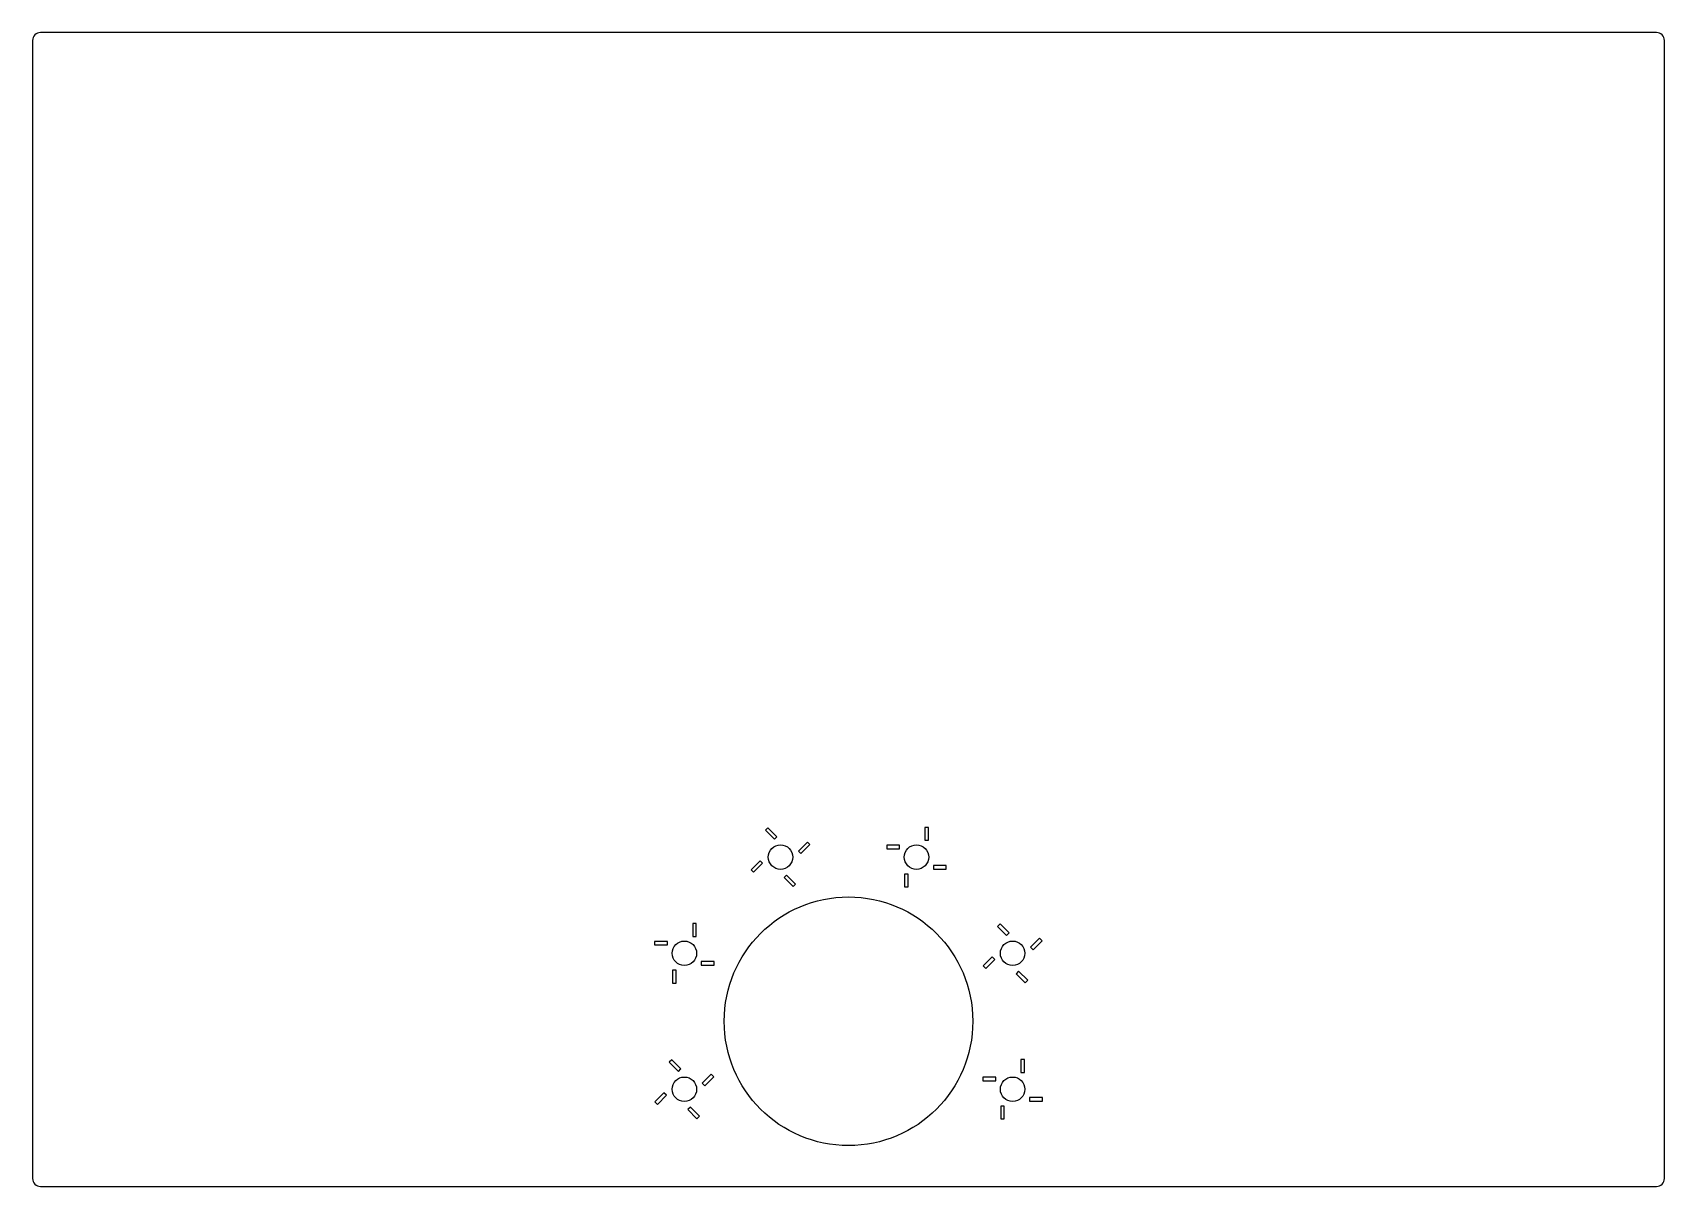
# Model space of a CAD drawing. Header units: millimetres. Extents: x -210 to 210, y -148 to 148.
import ezdxf

# ---------------------------------------------------------------- set-up
doc = ezdxf.new("R2010")
doc.units = ezdxf.units.MM

msp = doc.modelspace()

# ---------------------------------------------------------------- linework, layer by layer
at = {"color": 7, "linetype": 'Continuous', "lineweight": 25}
for p, q in [((208, 148.5), (-208, 148.5)), ((-210, 146.5), (-210, -146.5)), ((210, -146.5), (210, 146.5)), ((-20.74, -56.17), (-21.39, -56.82)), ((-21.39, -56.82), (-19.06, -59.16)), ((-18.41, -58.5), (-20.74, -56.17)), ((-19.06, -59.16), (-18.41, -58.5)), ((19.65, -56.1), (19.65, -59.4)), ((20.57, -56.1), (19.65, -56.1)), ((20.57, -59.4), (20.57, -56.1)), ((-10.57, -59.86), (-12.9, -62.2)), ((-12.9, -62.2), (-12.25, -62.85)), ((-12.25, -62.85), (-9.92, -60.51)), ((-9.92, -60.51), (-10.57, -59.86)), ((9.85, -60.68), (9.85, -61.6)), ((13.15, -60.68), (9.85, -60.68)), ((9.85, -61.6), (13.15, -61.6)), ((13.15, -61.6), (13.15, -60.68)), ((19.65, -59.4), (20.57, -59.4)), ((-22.75, -64.66), (-25.08, -66.99)), ((-25.08, -66.99), (-24.43, -67.64)), ((-24.43, -67.64), (-22.1, -65.31)), ((-22.1, -65.31), (-22.75, -64.66)), ((25.15, -65.9), (21.85, -65.9)), ((21.85, -65.9), (21.85, -66.82)), ((21.85, -66.82), (25.15, -66.82)), ((25.15, -66.82), (25.15, -65.9)), ((-15.94, -68.35), (-16.59, -69)), ((-16.59, -69), (-14.26, -71.33)), ((-13.61, -70.68), (-15.94, -68.35)), ((-14.26, -71.33), (-13.61, -70.68)), ((14.43, -68.1), (14.43, -71.4)), ((15.35, -68.1), (14.43, -68.1)), ((15.35, -71.4), (15.35, -68.1)), ((14.43, -71.4), (15.35, -71.4)), ((-40.1, -80.85), (-40.1, -84.15)), ((-39.18, -80.85), (-40.1, -80.85)), ((-39.18, -84.15), (-39.18, -80.85)), ((39.01, -80.92), (38.36, -81.57)), ((38.36, -81.57), (40.69, -83.9)), ((41.34, -83.25), (39.01, -80.92)), ((40.69, -83.9), (41.34, -83.25)), ((-49.9, -85.43), (-49.9, -86.35)), ((-46.6, -85.43), (-49.9, -85.43)), ((-49.9, -86.35), (-46.6, -86.35)), ((-46.6, -86.35), (-46.6, -85.43)), ((-40.1, -84.15), (-39.18, -84.15)), ((49.18, -84.61), (46.84, -86.94)), ((46.84, -86.94), (47.5, -87.59)), ((47.5, -87.59), (49.83, -85.26)), ((49.83, -85.26), (49.18, -84.61)), ((-34.6, -90.65), (-37.9, -90.65)), ((-37.9, -90.65), (-37.9, -91.57)), ((-37.9, -91.57), (-34.6, -91.57)), ((-34.6, -91.57), (-34.6, -90.65)), ((37, -89.41), (34.67, -91.74)), ((34.67, -91.74), (35.32, -92.39)), ((35.32, -92.39), (37.65, -90.06)), ((37.65, -90.06), (37, -89.41)), ((-45.32, -92.85), (-45.32, -96.15)), ((-44.4, -92.85), (-45.32, -92.85)), ((-45.32, -96.15), (-44.4, -96.15)), ((-44.4, -96.15), (-44.4, -92.85)), ((43.8, -93.1), (43.15, -93.75)), ((43.15, -93.75), (45.49, -96.08)), ((46.14, -95.43), (43.8, -93.1)), ((45.49, -96.08), (46.14, -95.43)), ((-45.49, -115.92), (-46.14, -116.57)), ((-46.14, -116.57), (-43.8, -118.9)), ((-43.15, -118.25), (-45.49, -115.92)), ((44.4, -115.85), (44.4, -119.15)), ((45.32, -115.85), (44.4, -115.85)), ((45.32, -119.15), (45.32, -115.85)), ((-43.8, -118.9), (-43.15, -118.25)), ((-35.32, -119.61), (-37.65, -121.94)), ((-37, -122.59), (-34.67, -120.26)), ((-34.67, -120.26), (-35.32, -119.61)), ((34.6, -120.43), (34.6, -121.35)), ((37.9, -120.43), (34.6, -120.43)), ((34.6, -121.35), (37.9, -121.35)), ((37.9, -121.35), (37.9, -120.43)), ((44.4, -119.15), (45.32, -119.15)), ((-47.5, -124.41), (-49.83, -126.74)), ((-49.18, -127.39), (-46.84, -125.06)), ((-46.84, -125.06), (-47.5, -124.41)), ((-37.65, -121.94), (-37, -122.59)), ((49.9, -125.65), (46.6, -125.65)), ((46.6, -125.65), (46.6, -126.57)), ((49.9, -126.57), (49.9, -125.65)), ((-49.83, -126.74), (-49.18, -127.39)), ((-40.69, -128.1), (-41.34, -128.75)), ((-41.34, -128.75), (-39.01, -131.08)), ((-38.36, -130.43), (-40.69, -128.1)), ((39.18, -127.85), (39.18, -131.15)), ((40.1, -127.85), (39.18, -127.85)), ((40.1, -131.15), (40.1, -127.85)), ((46.6, -126.57), (49.9, -126.57)), ((-39.01, -131.08), (-38.36, -130.43)), ((39.18, -131.15), (40.1, -131.15)), ((-208, -148.5), (208, -148.5))]:
    msp.add_line(p, q, dxfattribs=at)
for centre, radius in [((-17.5, -63.75), 3.15), ((17.5, -63.75), 3.15), ((0, -106), 32), ((-42.25, -88.5), 3.15), ((42.25, -88.5), 3.15), ((-42.25, -123.5), 3.15), ((42.25, -123.5), 3.15)]:
    msp.add_circle(centre, radius, dxfattribs=at)
for centre, start, end in [((-208, 146.5), 90, 180), ((208, 146.5), 0, 90), ((-208, -146.5), 180, 270), ((208, -146.5), 270, 0)]:
    msp.add_arc(centre, 2, start, end, dxfattribs=at)

doc.saveas('drawing.dxf')
